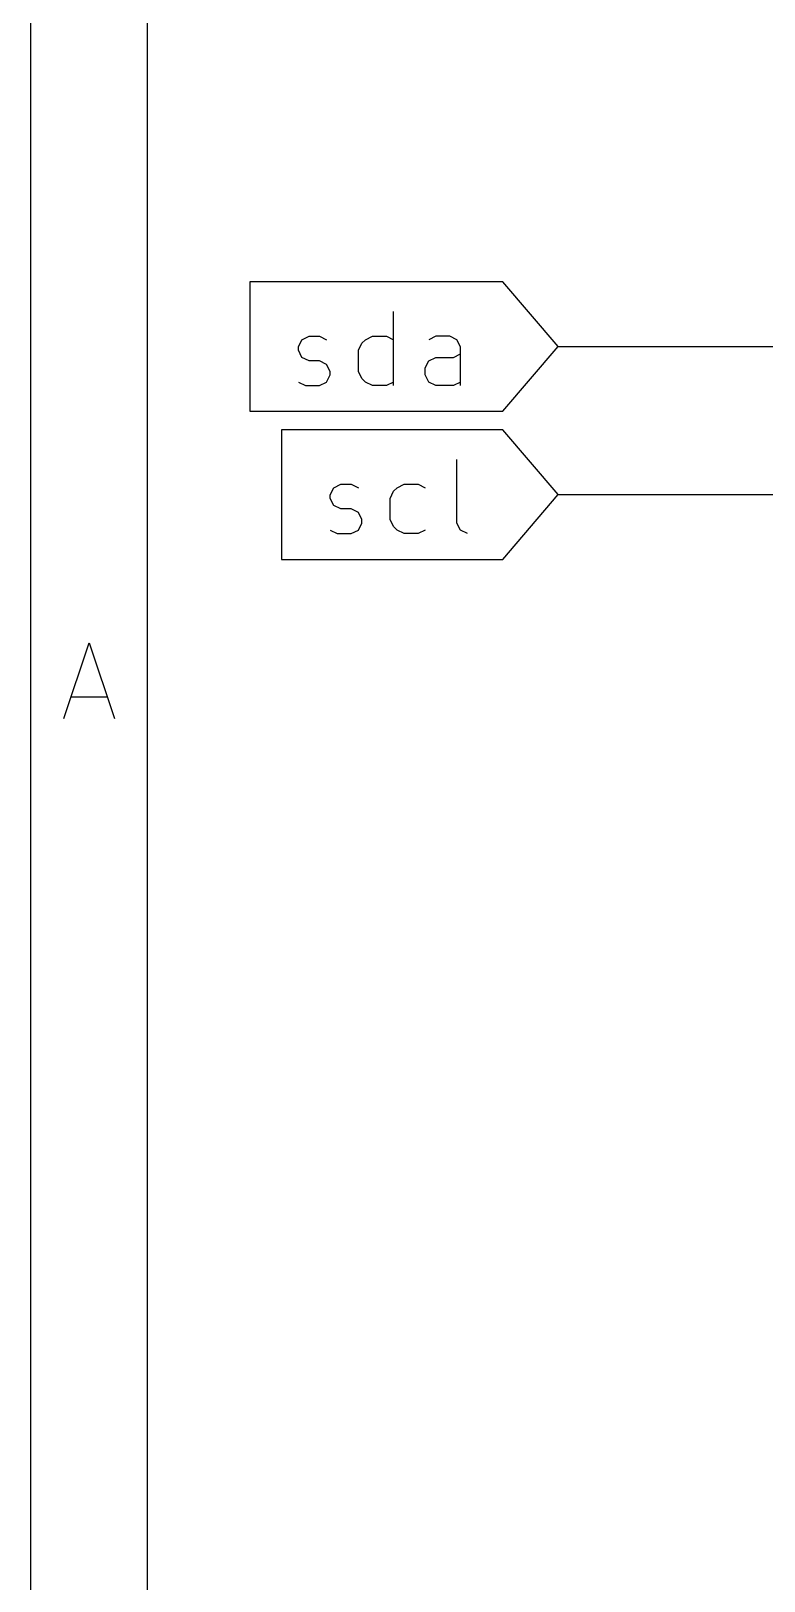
# Model space of a CAD drawing. Header units: millimetres. Extents: x 10 to 287, y -200 to -10.
# Drawn here: x 10 to 22.58, y -50.39 to -23.8 of the extents above; entities that cross this region are included whole.
import ezdxf

# ---------------------------------------------------------------- set-up
doc = ezdxf.new("R2010")
doc.units = ezdxf.units.MM
doc.layers.add('LIGHTGREEN', color=92, linetype='CONTINUOUS')
doc.layers.add('RED', color=14, linetype='CONTINUOUS')

msp = doc.modelspace()

# ---------------------------------------------------------------- linework, layer by layer
at = {"layer": 'LIGHTGREEN', "linetype": 'CONTINUOUS'}
for p, q in [((19.05, -29.21), (24.13, -29.21)), ((19.05, -31.75), (24.13, -31.75))]:
    msp.add_line(p, q, dxfattribs=at)
at = {"layer": 'RED', "linetype": 'CONTINUOUS'}
for p, q in [((10, -200.0072), (10, -10)), ((12, -198.0072), (12, -12)), ((18.0975, -28.0984), (13.7549, -28.0984)), ((13.7549, -28.0984), (13.7549, -29.21)), ((19.05, -29.21), (18.0975, -28.0984)), ((16.2242, -29.88), (16.2242, -28.61)), ((13.7549, -29.21), (13.7549, -30.3216)), ((14.5914, -29.2148), (14.6518, -29.0938)), ((14.5914, -29.2753), (14.5914, -29.2148)), ((14.6518, -29.0938), (14.7728, -29.0334)), ((14.7728, -29.0334), (14.9542, -29.0334)), ((14.9542, -29.0334), (15.0752, -29.0938)), ((15.6195, -29.2753), (15.6799, -29.1543)), ((15.6799, -29.1543), (15.7404, -29.0938)), ((15.7404, -29.0938), (15.8614, -29.0334)), ((15.8614, -29.0334), (16.1033, -29.0334)), ((16.1033, -29.0334), (16.2242, -29.0938)), ((16.9499, -29.0334), (16.8289, -29.0938)), ((17.1918, -29.0334), (16.9499, -29.0334)), ((17.3127, -29.0938), (17.1918, -29.0334)), ((17.3732, -29.2148), (17.3127, -29.0938)), ((17.3732, -29.88), (17.3732, -29.2148)), ((18.0975, -30.3216), (19.05, -29.21)), ((14.6518, -29.3962), (14.5914, -29.2753)), ((14.7728, -29.4567), (14.6518, -29.3962)), ((14.9542, -29.4567), (14.7728, -29.4567)), ((15.0752, -29.5172), (14.9542, -29.4567)), ((15.1356, -29.6381), (15.0752, -29.5172)), ((15.6195, -29.6381), (15.6195, -29.2753)), ((16.7685, -29.5776), (16.8289, -29.4567)), ((16.8289, -29.4567), (16.9499, -29.3962)), ((16.9499, -29.3962), (17.2523, -29.3962)), ((17.2523, -29.3962), (17.3732, -29.3357)), ((15.0752, -29.8196), (15.1356, -29.6986)), ((15.1356, -29.6986), (15.1356, -29.6381)), ((15.6799, -29.7591), (15.6195, -29.6381)), ((15.7404, -29.8196), (15.6799, -29.7591)), ((16.7685, -29.6986), (16.7685, -29.5776)), ((16.8289, -29.8196), (16.7685, -29.6986)), ((14.5914, -29.8196), (14.7123, -29.88)), ((14.7123, -29.88), (14.9542, -29.88)), ((14.9542, -29.88), (15.0752, -29.8196)), ((15.8614, -29.88), (15.7404, -29.8196)), ((16.1033, -29.88), (15.8614, -29.88)), ((16.2242, -29.8196), (16.1033, -29.88)), ((16.9499, -29.88), (16.8289, -29.8196)), ((17.2523, -29.88), (16.9499, -29.88)), ((17.3732, -29.8196), (17.2523, -29.88)), ((13.7549, -30.3216), (18.0975, -30.3216)), ((18.0975, -30.6384), (14.2991, -30.6384)), ((14.2991, -30.6384), (14.2991, -31.75)), ((19.05, -31.75), (18.0975, -30.6384)), ((17.3127, -32.2386), (17.3127, -31.15)), ((15.1356, -31.7548), (15.196, -31.6338)), ((15.196, -31.6338), (15.317, -31.5734)), ((15.317, -31.5734), (15.4984, -31.5734)), ((15.4984, -31.5734), (15.6194, -31.6338)), ((16.2241, -31.6943), (16.2846, -31.6338)), ((16.2846, -31.6338), (16.4056, -31.5734)), ((16.4056, -31.5734), (16.6475, -31.5734)), ((16.6475, -31.5734), (16.7684, -31.6338)), ((14.2991, -31.75), (14.2991, -32.8616)), ((15.1356, -31.8153), (15.1356, -31.7548)), ((15.196, -31.9362), (15.1356, -31.8153)), ((16.1637, -31.8153), (16.2241, -31.6943)), ((16.1637, -32.1781), (16.1637, -31.8153)), ((18.0975, -32.8616), (19.05, -31.75)), ((15.317, -31.9967), (15.196, -31.9362)), ((15.4984, -31.9967), (15.317, -31.9967)), ((15.6194, -32.0572), (15.4984, -31.9967)), ((15.6798, -32.1781), (15.6194, -32.0572)), ((15.6798, -32.2386), (15.6798, -32.1781)), ((16.2241, -32.2991), (16.1637, -32.1781)), ((15.1356, -32.3596), (15.2565, -32.42)), ((15.2565, -32.42), (15.4984, -32.42)), ((15.4984, -32.42), (15.6194, -32.3596)), ((15.6194, -32.3596), (15.6798, -32.2386)), ((16.2846, -32.3596), (16.2241, -32.2991)), ((16.4056, -32.42), (16.2846, -32.3596)), ((16.6475, -32.42), (16.4056, -32.42)), ((16.7684, -32.3596), (16.6475, -32.42)), ((17.3732, -32.3596), (17.3127, -32.2386)), ((17.4942, -32.42), (17.3732, -32.3596)), ((14.2991, -32.8616), (18.0975, -32.8616)), ((10.5667, -35.5937), (11, -34.2937)), ((11, -34.2937), (11.4333, -35.5937)), ((10.6905, -35.2222), (11.3095, -35.2222))]:
    msp.add_line(p, q, dxfattribs=at)

doc.saveas('drawing.dxf')
